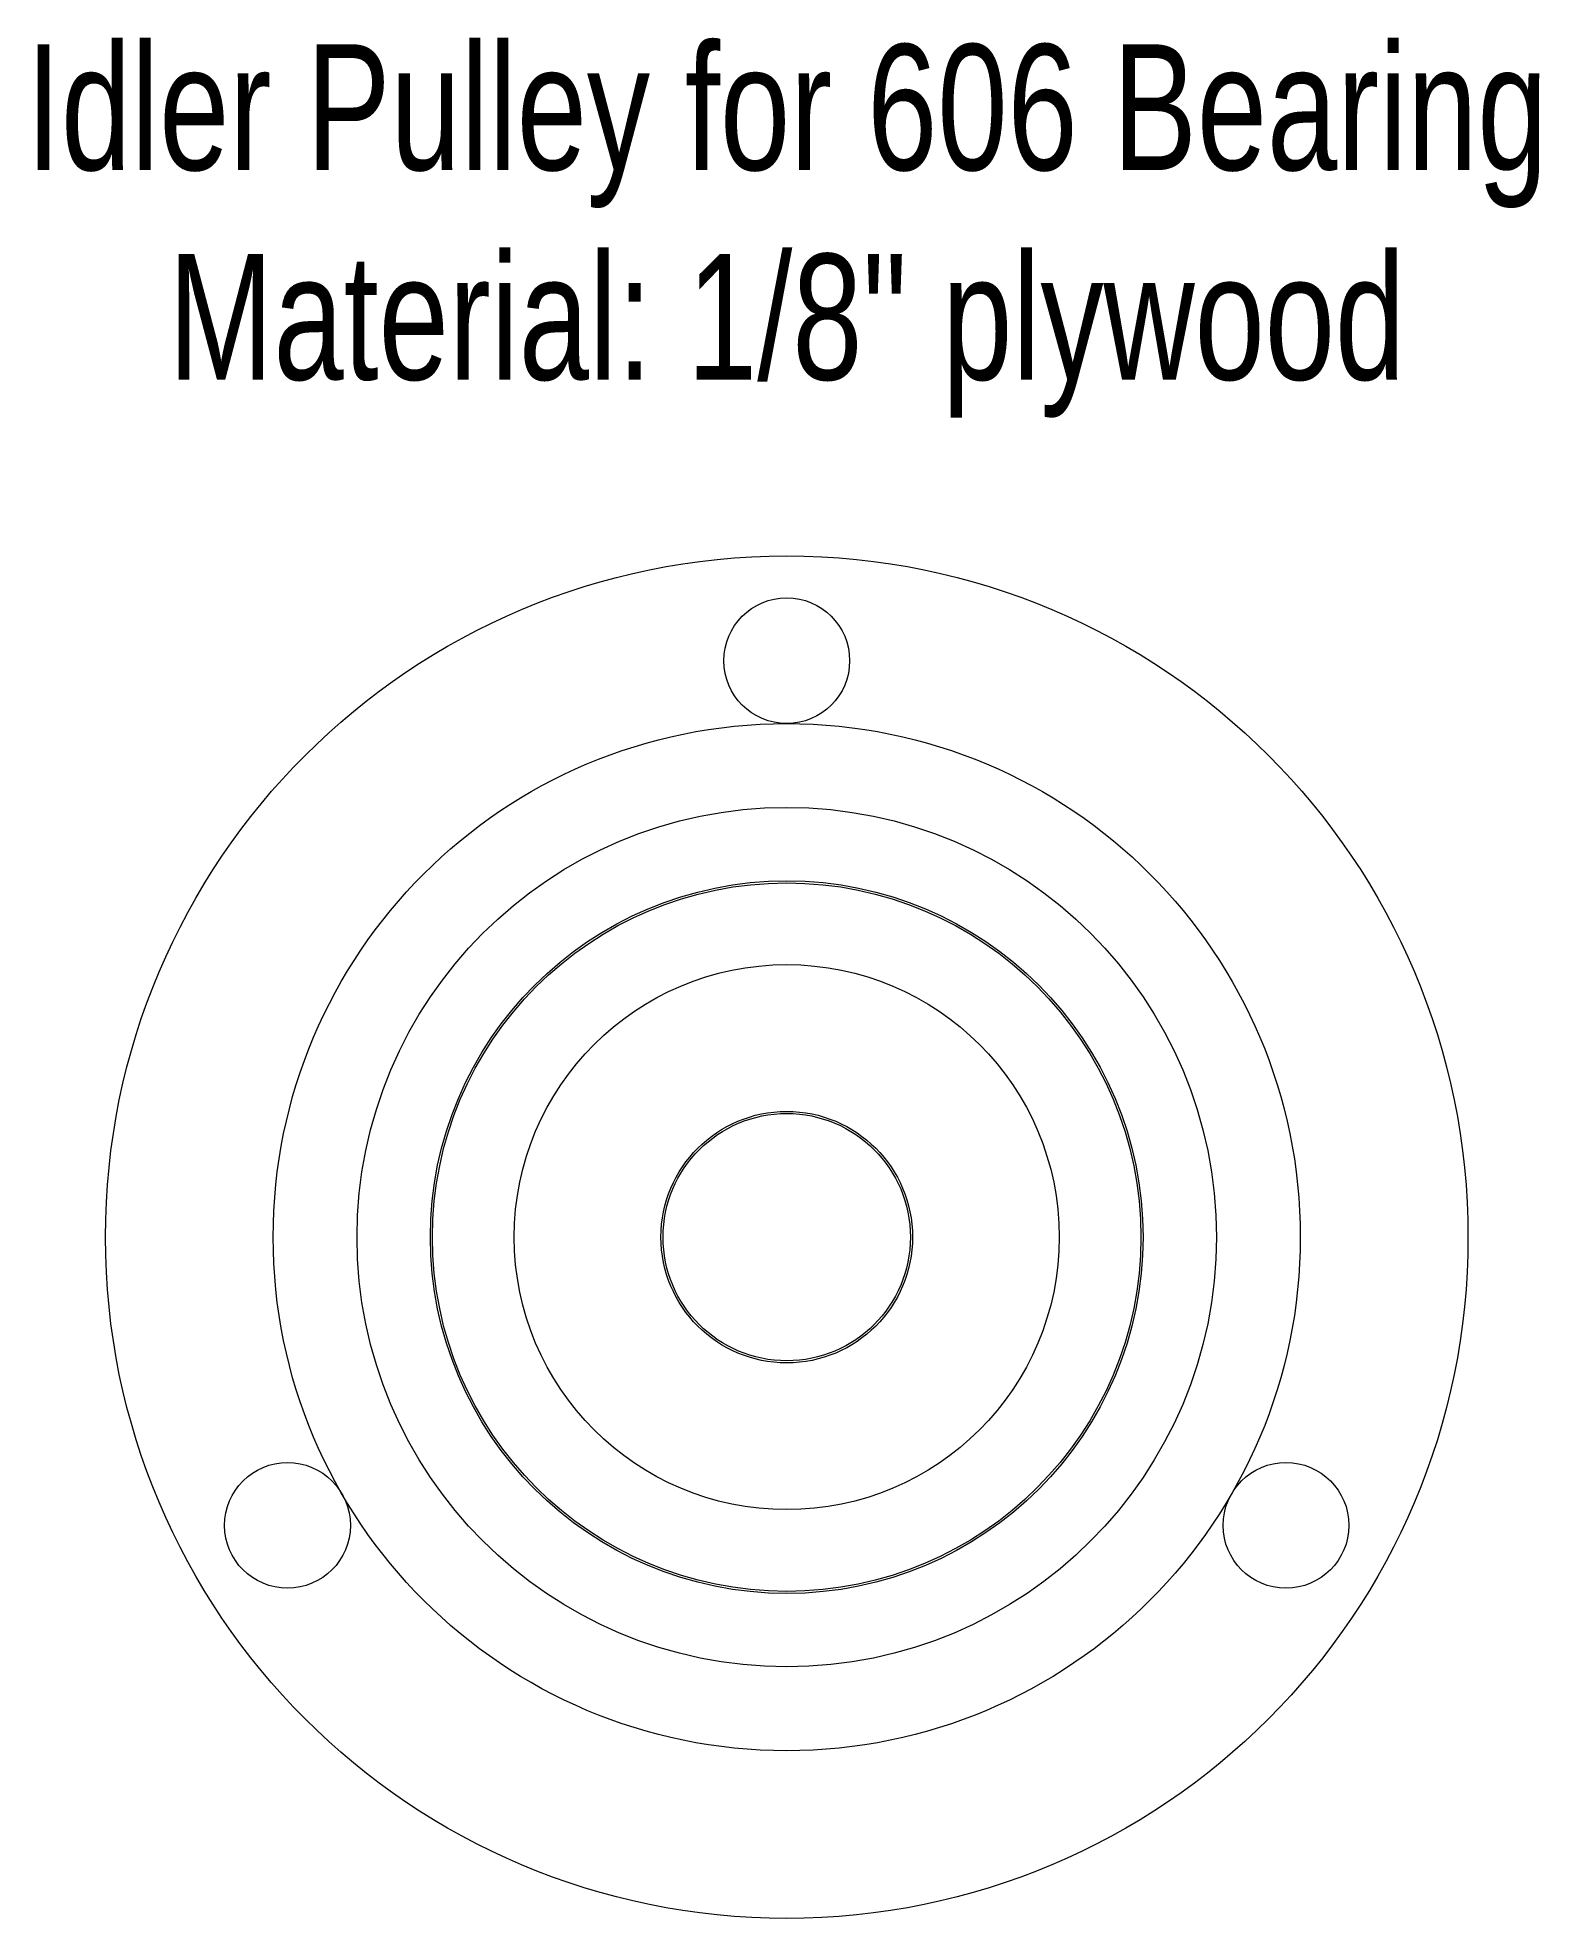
# Model space of a CAD drawing. Header units: millimetres. Extents: x -17.9 to 18, y -16.2 to 28.6.
import ezdxf

# ---------------------------------------------------------------- set-up
doc = ezdxf.new("R2010")
doc.units = ezdxf.units.MM
doc.layers.get('0').update_dxf_attribs({"linetype": 'CONTINUOUS', "lineweight": 25, "true_color": 0x000000})
for name, color, linetype, lineweight, true_color in [('clamp', 7, 'CONTINUOUS', 0, 0x000000), ('Drawings', 5, 'CONTINUOUS', 0, 0x0000ff), ('inner', 1, 'CONTINUOUS', 0, 0xff0000), ('outer', 3, 'CONTINUOUS', 0, 0x00ff00), ('outer-etch', 4, 'CONTINUOUS', 0, 0x00ffff)]:
    doc.layers.add(name, color=color, linetype=linetype, lineweight=lineweight, true_color=true_color)
doc.styles.get("Standard").update_dxf_attribs({"font": 'txt', "width": 0.75})

msp = doc.modelspace()

# ---------------------------------------------------------------- linework, layer by layer
at = {"layer": 'clamp'}
for centre, radius in [((0, 0), 16.25), ((0, 13.75), 1.5), ((0, 0), 2.95), ((-11.908, -6.875), 1.5), ((11.908, -6.875), 1.5)]:
    msp.add_circle(centre, radius, dxfattribs=at)
at = {"layer": 'Drawings'}
for radius in [8.45, 3]:
    msp.add_circle((0, 0), radius, dxfattribs=at)
at = {"layer": 'inner'}
for radius in [10.25, 8.5]:
    msp.add_circle((0, 0), radius, dxfattribs=at)
at = {"layer": 'outer'}
for radius in [12.25, 6.5]:
    msp.add_circle((0, 0), radius, dxfattribs=at)
at = {"layer": 'outer-etch'}
for radius in [10.25, 8.45]:
    msp.add_circle((0, 0), radius, dxfattribs=at)

# ---------------------------------------------------------------- texts
at = {"insert": (0, 24), "char_height": 3, "width": 100, "attachment_point": 5}
msp.add_mtext('Idler\\~Pulley\\~for\\~606\\~Bearing\\PMaterial:\\~1/8"\\~plywood', dxfattribs=at)

doc.saveas('drawing.dxf')
